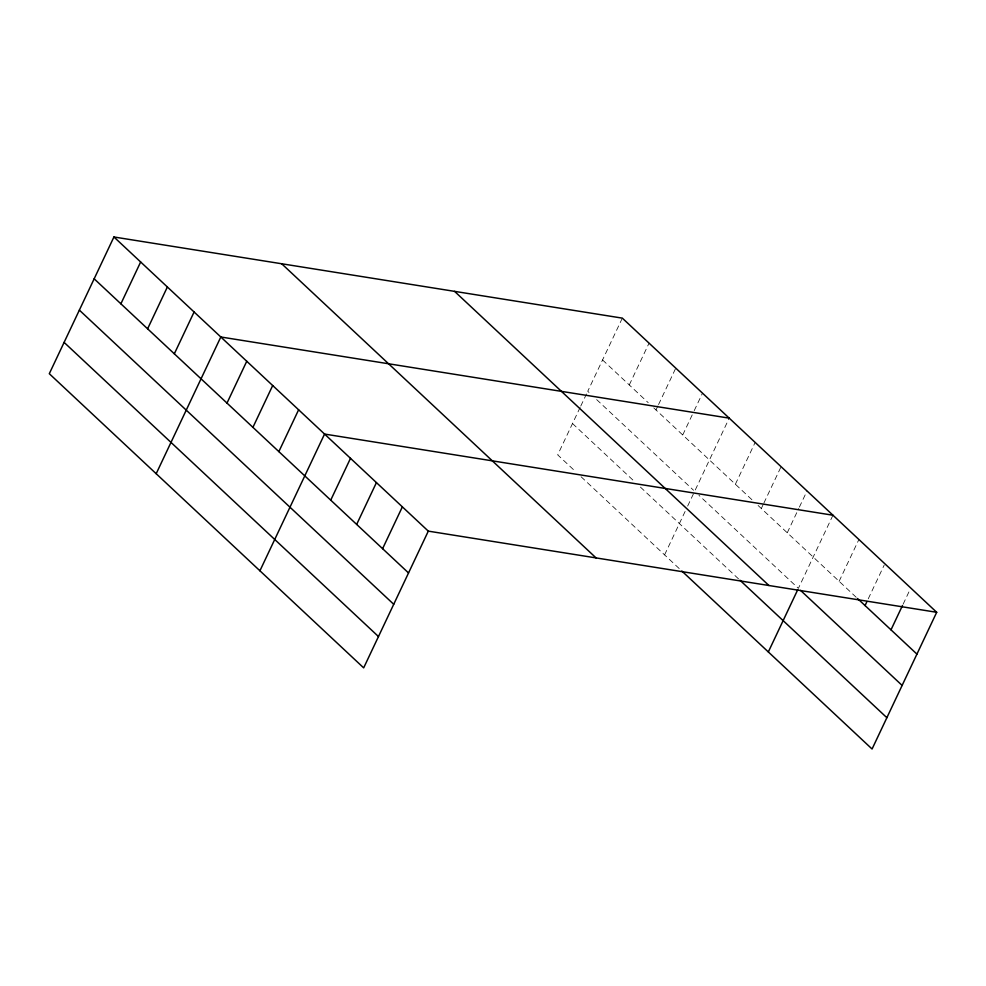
<?xml version="1.0" encoding="UTF-8"?>
<svg xmlns="http://www.w3.org/2000/svg" width="986" height="986" viewBox="0 0 986 986"><rect width="100%" height="100%" fill="white"/><g stroke="black" fill="none" stroke-linecap="round" stroke-linejoin="round"><path stroke-width="0.74" stroke-dasharray="4.93 3.7" d="M580.125 407.415L557.694 454.866L575.516 471.53M580.766 406.059L586.485 393.969M622.326 318.133L587.755 391.269L591.095 394.4M629.278 384.959L649.047 343.14M655.998 409.966L657.921 405.912M658.549 404.568L675.767 368.135M682.731 434.962L693.565 412.025M694.206 410.681L702.5 393.143M664.589 554.871L685.11 511.451M687.649 506.077L694.008 492.63M695.29 489.931L729.221 418.15M735.383 484.237L755.153 442.418M761.315 508.505L763.226 504.45M763.867 503.106L781.085 466.686M787.259 532.773L798.734 508.493M799.375 507.137L807.016 490.954M832.96 515.222L798.389 588.359L698.963 495.329M839.123 581.309L858.892 539.49M868.247 598.822L884.195 565.101M903.114 604.208L909.486 590.713M602.557 359.952L648.209 402.67M653.78 407.884L752.675 500.42M758.074 505.473L856.415 597.479M596.666 399.613L693.528 490.252M572.509 423.549L634.848 481.883M640.419 487.096L738.822 579.164M581.074 476.743L679.711 569.033"/><path stroke-width="1.48" d="M113.932 236.985L49.3 373.706L363.674 667.867L428.306 531.134L113.932 236.985L622.326 318.133L936.7 612.294L872.068 749.015L681.868 571.054M120.884 303.811L140.653 261.98M147.604 328.806L167.374 286.988M174.325 353.814L194.094 311.995M156.182 473.724L220.815 336.99L729.221 418.15M226.99 403.089L246.759 361.258M252.921 427.357L272.691 385.526M278.853 451.613L298.622 409.794M259.922 570.795L324.554 434.062L832.96 515.222M330.729 500.149L350.498 458.33M356.661 524.416L376.43 482.598M382.593 548.684L402.362 506.866M768.328 651.943L797.748 589.702M865.055 605.577L866.977 601.522M890.999 629.844L902.473 605.552M428.306 531.134L936.7 612.294M857.5 598.49L916.931 654.112M800.546 590.38L902.128 685.43M454.558 291.351L768.932 585.511M739.907 580.187L886.87 717.697M281.7 263.767L596.074 557.916M94.163 278.804L408.537 572.952M79.361 310.122L393.722 604.282M64.102 342.389L378.476 636.549"/></g></svg>
